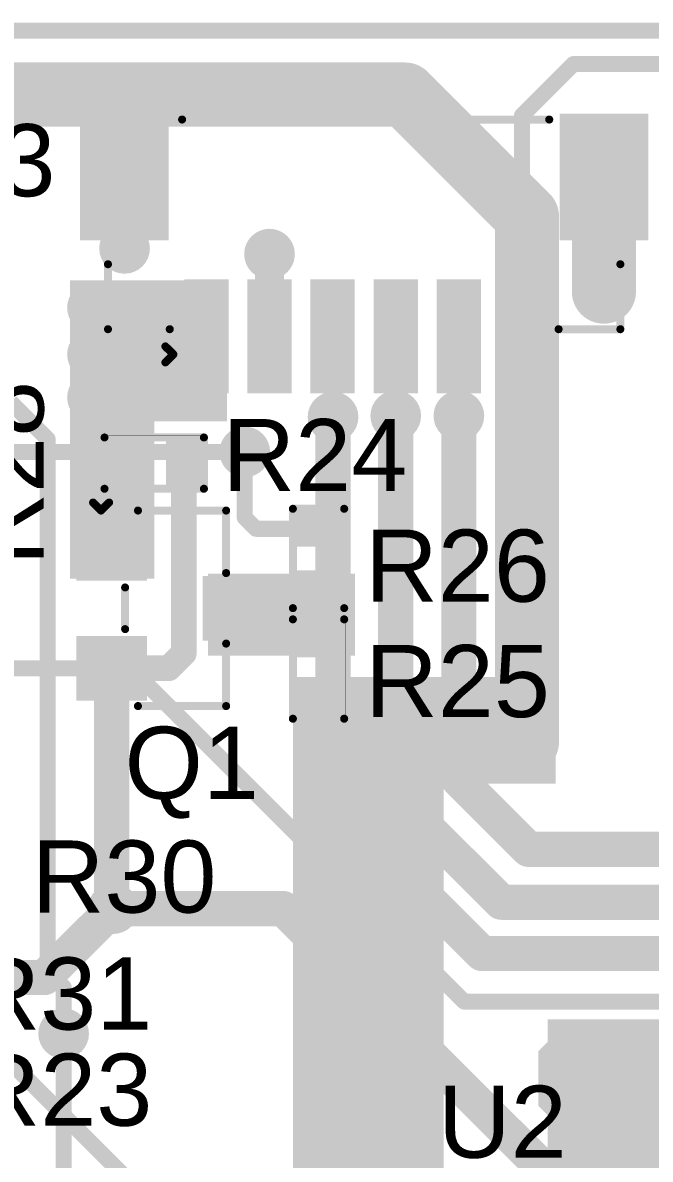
# Model space of a CAD drawing. Header units: millimetres. Extents: x -0.15 to 3.79, y -0.54 to 3.26.
# Drawn here: x 0.457 to 0.848, y 2.308 to 3.017 of the extents above; entities that cross this region are included whole.
import ezdxf

# ---------------------------------------------------------------- set-up
doc = ezdxf.new("R2010")
doc.units = ezdxf.units.MM
doc.header["$MEASUREMENT"] = 0
for name, color, linetype in [('BottomLayer', 5, 'Continuous'), ('BottomPaste', 16, 'Continuous'), ('BottomSolder', 6, 'Continuous'), ('Mechanical2', 216, 'Continuous'), ('TopLayer', 1, 'Continuous'), ('TopOverlay', 2, 'Continuous'), ('TopPaste', 8, 'Continuous'), ('TopSolder', 216, 'Continuous'), ('ViaHoleLayer', 16, 'Continuous')]:
    doc.layers.add(name, color=color, linetype=linetype)
doc.styles.add('Arial', font='', dxfattribs={"height": 0.2})
doc.styles.get('Arial').set_extended_font_data('Arial')

# ---------------------------------------------------------------- blocks, each defined once
blk = doc.blocks.new('V________T______10')
at = {"layer": 'TopLayer'}
for points in [[(-0.17323, 0.08514), (-0.12598, 0.08514), (-0.12598, 0.01427), (-0.17323, 0.01427)], [(0.12598, 0.08514), (0.17323, 0.08514), (0.17323, 0.01427), (0.12598, 0.01427)], [(-0.10827, -0.01821), (-0.08858, -0.01821), (-0.08858, -0.0812), (-0.10827, -0.0812)], [(-0.0689, -0.01821), (-0.04921, -0.01821), (-0.04921, -0.0812), (-0.0689, -0.0812)], [(-0.02953, -0.01821), (-0.00984, -0.01821), (-0.00984, -0.0812), (-0.02953, -0.0812)], [(0.00984, -0.01821), (0.02953, -0.01821), (0.02953, -0.0812), (0.00984, -0.0812)], [(0.04921, -0.01821), (0.0689, -0.01821), (0.0689, -0.0812), (0.04921, -0.0812)], [(0.08858, -0.01821), (0.10827, -0.01821), (0.10827, -0.0812), (0.08858, -0.0812)]]:
    blk.add_hatch(color=1, dxfattribs=at).paths.add_polyline_path(points)
at = {"layer": 'TopPaste'}
for points in [[(-0.17323, 0.08514), (-0.12598, 0.08514), (-0.12598, 0.01427), (-0.17323, 0.01427)], [(0.12598, 0.08514), (0.17323, 0.08514), (0.17323, 0.01427), (0.12598, 0.01427)], [(-0.10827, -0.01821), (-0.08858, -0.01821), (-0.08858, -0.0812), (-0.10827, -0.0812)], [(-0.0689, -0.01821), (-0.04921, -0.01821), (-0.04921, -0.0812), (-0.0689, -0.0812)], [(-0.02953, -0.01821), (-0.00984, -0.01821), (-0.00984, -0.0812), (-0.02953, -0.0812)], [(0.00984, -0.01821), (0.02953, -0.01821), (0.02953, -0.0812), (0.00984, -0.0812)], [(0.04921, -0.01821), (0.0689, -0.01821), (0.0689, -0.0812), (0.04921, -0.0812)], [(0.08858, -0.01821), (0.10827, -0.01821), (0.10827, -0.0812), (0.08858, -0.0812)]]:
    blk.add_hatch(color=8, dxfattribs=at).paths.add_polyline_path(points)
at = {"layer": 'TopSolder'}
for points in [[(-0.17723, 0.08914), (-0.12198, 0.08914), (-0.12198, 0.01027), (-0.17723, 0.01027)], [(0.12198, 0.08914), (0.17723, 0.08914), (0.17723, 0.01027), (0.12198, 0.01027)], [(-0.11227, -0.01421), (-0.08458, -0.01421), (-0.08458, -0.0852), (-0.11227, -0.0852)], [(-0.0729, -0.01421), (-0.04521, -0.01421), (-0.04521, -0.0852), (-0.0729, -0.0852)], [(-0.03353, -0.01421), (-0.00584, -0.01421), (-0.00584, -0.0852), (-0.03353, -0.0852)], [(0.00584, -0.01421), (0.03353, -0.01421), (0.03353, -0.0852), (0.00584, -0.0852)], [(0.04521, -0.01421), (0.0729, -0.01421), (0.0729, -0.0852), (0.04521, -0.0852)], [(0.08458, -0.01421), (0.11227, -0.01421), (0.11227, -0.0852), (0.08458, -0.0852)]]:
    blk.add_hatch(color=216, dxfattribs=at).paths.add_polyline_path(points)
at = {"layer": 'TopOverlay', "const_width": 0.005}
for points in [[(-0.11356, 0.08556), (0.11544, 0.08556)], [(-0.15981, -0.04528), (-0.15981, -0.00474)], [(0.15981, -0.04528), (0.15981, -0.00474)], [(-0.15981, -0.04528), (-0.12128, -0.04528)], [(0.12128, -0.04528), (0.15981, -0.04528)], [(-0.124, -0.066), (-0.124, -0.056)], [(-0.124, -0.056), (-0.119, -0.061)], [(-0.124, -0.066), (-0.119, -0.061)]]:
    blk.add_lwpolyline(points, dxfattribs=at)
at = {"layer": 'TopOverlay', "const_width": 0.0025}
for points in [[(-0.11481, 0.08556, 1), (-0.11231, 0.08556, 1)], [(0.11419, 0.08556, 1), (0.11669, 0.08556, 1)], [(-0.16106, -0.00474, 1), (-0.15856, -0.00474, 1)], [(0.15856, -0.00474, 1), (0.16106, -0.00474, 1)], [(-0.16106, -0.04528, 1), (-0.15856, -0.04528, 1)], [(-0.16106, -0.04528, 1), (-0.15856, -0.04528, 1)], [(-0.12253, -0.04528, 1), (-0.12003, -0.04528, 1)], [(0.12003, -0.04528, 1), (0.12253, -0.04528, 1)], [(0.15856, -0.04528, 1), (0.16106, -0.04528, 1)], [(0.15856, -0.04528, 1), (0.16106, -0.04528, 1)], [(-0.12525, -0.056, 1), (-0.12275, -0.056, 1)], [(-0.12525, -0.056, 1), (-0.12275, -0.056, 1)], [(-0.12525, -0.066, 1), (-0.12275, -0.066, 1)], [(-0.12525, -0.066, 1), (-0.12275, -0.066, 1)], [(-0.12025, -0.061, 1), (-0.11775, -0.061, 1)], [(-0.12025, -0.061, 1), (-0.11775, -0.061, 1)]]:
    blk.add_lwpolyline(points, format="xyb", close=True, dxfattribs=at)
blk = doc.blocks.new('R___0402_71')
at = {"layer": 'TopLayer'}
for points in [[(-0.0275, -0.0125), (-0.0275, 0.0125), (-0.0095, 0.0125), (-0.0095, -0.0125)], [(0.0095, -0.0125), (0.0095, 0.0125), (0.0275, 0.0125), (0.0275, -0.0125)]]:
    blk.add_hatch(color=1, dxfattribs=at).paths.add_polyline_path(points)
at = {"layer": 'TopPaste'}
for points in [[(-0.0275, -0.0125), (-0.0275, 0.0125), (-0.0095, 0.0125), (-0.0095, -0.0125)], [(0.0095, -0.0125), (0.0095, 0.0125), (0.0275, 0.0125), (0.0275, -0.0125)]]:
    blk.add_hatch(color=8, dxfattribs=at).paths.add_polyline_path(points)
at = {"layer": 'TopSolder'}
for points in [[(-0.02967, -0.01467), (-0.02967, 0.01467), (-0.00733, 0.01467), (-0.00733, -0.01467)], [(0.00733, -0.01467), (0.00733, 0.01467), (0.02967, 0.01467), (0.02967, -0.01467)]]:
    blk.add_hatch(color=216, dxfattribs=at).paths.add_polyline_path(points)
at = {"layer": 'TopOverlay'}
for points, const_width in [([(-0.031, -0.016), (-0.031, 0.016)], 0.005), ([(0.031, 0.016), (-0.031, 0.016)], 0.005), ([(0.031, -0.016), (0.031, 0.016)], 0.005), ([(0.031, -0.016), (-0.031, -0.016)], 0.005), ([(0.032, -0.017), (-0.032, -0.017)], 0.000127)]:
    blk.add_lwpolyline(points, dxfattribs=dict(at, const_width=const_width))
for points, const_width in [([(-0.03225, 0.016, 1), (-0.02975, 0.016, 1)], 0.0025), ([(-0.03225, 0.016, 1), (-0.02975, 0.016, 1)], 0.0025), ([(0.02975, 0.016, 1), (0.03225, 0.016, 1)], 0.0025), ([(0.02975, 0.016, 1), (0.03225, 0.016, 1)], 0.0025), ([(-0.03225, -0.016, 1), (-0.02975, -0.016, 1)], 0.0025), ([(-0.03225, -0.016, 1), (-0.02975, -0.016, 1)], 0.0025), ([(0.02975, -0.016, 1), (0.03225, -0.016, 1)], 0.0025), ([(0.02975, -0.016, 1), (0.03225, -0.016, 1)], 0.0025), ([(-0.03203, -0.017, 1), (-0.03197, -0.017, 1)], 0.0000635), ([(0.03197, -0.017, 1), (0.03203, -0.017, 1)], 0.0000635)]:
    blk.add_lwpolyline(points, format="xyb", close=True, dxfattribs=dict(at, const_width=const_width))
blk = doc.blocks.new('R___0402_72')
at = {"layer": 'TopLayer'}
for points in [[(-0.0275, -0.0125), (-0.0275, 0.0125), (-0.0095, 0.0125), (-0.0095, -0.0125)], [(0.0095, -0.0125), (0.0095, 0.0125), (0.0275, 0.0125), (0.0275, -0.0125)]]:
    blk.add_hatch(color=1, dxfattribs=at).paths.add_polyline_path(points)
at = {"layer": 'TopPaste'}
for points in [[(-0.0275, -0.0125), (-0.0275, 0.0125), (-0.0095, 0.0125), (-0.0095, -0.0125)], [(0.0095, -0.0125), (0.0095, 0.0125), (0.0275, 0.0125), (0.0275, -0.0125)]]:
    blk.add_hatch(color=8, dxfattribs=at).paths.add_polyline_path(points)
at = {"layer": 'TopSolder'}
for points in [[(-0.02967, -0.01467), (-0.02967, 0.01467), (-0.00733, 0.01467), (-0.00733, -0.01467)], [(0.00733, -0.01467), (0.00733, 0.01467), (0.02967, 0.01467), (0.02967, -0.01467)]]:
    blk.add_hatch(color=216, dxfattribs=at).paths.add_polyline_path(points)
at = {"layer": 'TopOverlay'}
for points, const_width in [([(-0.031, 0.016), (-0.031, -0.016)], 0.005), ([(-0.031, 0.016), (0.031, 0.016)], 0.005), ([(0.031, 0.016), (0.031, -0.016)], 0.005), ([(-0.031, -0.016), (0.031, -0.016)], 0.005), ([(-0.032, -0.017), (0.032, -0.017)], 0.000127)]:
    blk.add_lwpolyline(points, dxfattribs=dict(at, const_width=const_width))
for points, const_width in [([(-0.03225, 0.016, 1), (-0.02975, 0.016, 1)], 0.0025), ([(-0.03225, 0.016, 1), (-0.02975, 0.016, 1)], 0.0025), ([(0.02975, 0.016, 1), (0.03225, 0.016, 1)], 0.0025), ([(0.02975, 0.016, 1), (0.03225, 0.016, 1)], 0.0025), ([(-0.03225, -0.016, 1), (-0.02975, -0.016, 1)], 0.0025), ([(-0.03225, -0.016, 1), (-0.02975, -0.016, 1)], 0.0025), ([(0.02975, -0.016, 1), (0.03225, -0.016, 1)], 0.0025), ([(0.02975, -0.016, 1), (0.03225, -0.016, 1)], 0.0025), ([(-0.03203, -0.017, 1), (-0.03197, -0.017, 1)], 0.0000635), ([(0.03197, -0.017, 1), (0.03203, -0.017, 1)], 0.0000635)]:
    blk.add_lwpolyline(points, format="xyb", close=True, dxfattribs=dict(at, const_width=const_width))
blk = doc.blocks.new('R___0402_73')
at = {"layer": 'TopLayer'}
for points in [[(-0.0275, -0.0125), (-0.0275, 0.0125), (-0.0095, 0.0125), (-0.0095, -0.0125)], [(0.0095, -0.0125), (0.0095, 0.0125), (0.0275, 0.0125), (0.0275, -0.0125)]]:
    blk.add_hatch(color=1, dxfattribs=at).paths.add_polyline_path(points)
at = {"layer": 'TopPaste'}
for points in [[(-0.0275, -0.0125), (-0.0275, 0.0125), (-0.0095, 0.0125), (-0.0095, -0.0125)], [(0.0095, -0.0125), (0.0095, 0.0125), (0.0275, 0.0125), (0.0275, -0.0125)]]:
    blk.add_hatch(color=8, dxfattribs=at).paths.add_polyline_path(points)
at = {"layer": 'TopSolder'}
for points in [[(-0.02967, -0.01467), (-0.02967, 0.01467), (-0.00733, 0.01467), (-0.00733, -0.01467)], [(0.00733, -0.01467), (0.00733, 0.01467), (0.02967, 0.01467), (0.02967, -0.01467)]]:
    blk.add_hatch(color=216, dxfattribs=at).paths.add_polyline_path(points)
at = {"layer": 'TopOverlay'}
for points, const_width in [([(-0.031, 0.016), (-0.031, -0.016)], 0.005), ([(0.031, 0.016), (-0.031, 0.016)], 0.005), ([(0.031, 0.016), (0.031, -0.016)], 0.005), ([(0.031, -0.016), (-0.031, -0.016)], 0.005), ([(0.032, -0.017), (-0.032, -0.017)], 0.000127)]:
    blk.add_lwpolyline(points, dxfattribs=dict(at, const_width=const_width))
for points, const_width in [([(-0.03225, 0.016, 1), (-0.02975, 0.016, 1)], 0.0025), ([(-0.03225, 0.016, 1), (-0.02975, 0.016, 1)], 0.0025), ([(0.02975, 0.016, 1), (0.03225, 0.016, 1)], 0.0025), ([(0.02975, 0.016, 1), (0.03225, 0.016, 1)], 0.0025), ([(-0.03225, -0.016, 1), (-0.02975, -0.016, 1)], 0.0025), ([(-0.03225, -0.016, 1), (-0.02975, -0.016, 1)], 0.0025), ([(0.02975, -0.016, 1), (0.03225, -0.016, 1)], 0.0025), ([(0.02975, -0.016, 1), (0.03225, -0.016, 1)], 0.0025), ([(-0.03203, -0.017, 1), (-0.03197, -0.017, 1)], 0.0000635), ([(0.03197, -0.017, 1), (0.03203, -0.017, 1)], 0.0000635)]:
    blk.add_lwpolyline(points, format="xyb", close=True, dxfattribs=dict(at, const_width=const_width))
blk = doc.blocks.new('S___23_103')
at = {"layer": 'TopLayer'}
for points in [[(-0.01614, 0.05748), (0.01614, 0.05748), (0.01614, 0.02126), (-0.01614, 0.02126)], [(-0.05354, -0.02126), (-0.02126, -0.02126), (-0.02126, -0.05748), (-0.05354, -0.05748)], [(0.02126, -0.02126), (0.05354, -0.02126), (0.05354, -0.05748), (0.02126, -0.05748)]]:
    blk.add_hatch(color=1, dxfattribs=at).paths.add_polyline_path(points)
at = {"layer": 'TopPaste'}
for points in [[(-0.01614, 0.05748), (0.01614, 0.05748), (0.01614, 0.02126), (-0.01614, 0.02126)], [(-0.05354, -0.02126), (-0.02126, -0.02126), (-0.02126, -0.05748), (-0.05354, -0.05748)], [(0.02126, -0.02126), (0.05354, -0.02126), (0.05354, -0.05748), (0.02126, -0.05748)]]:
    blk.add_hatch(color=8, dxfattribs=at).paths.add_polyline_path(points)
at = {"layer": 'TopSolder'}
for points in [[(-0.02014, 0.06148), (0.02014, 0.06148), (0.02014, 0.01726), (-0.02014, 0.01726)], [(-0.05754, -0.01726), (-0.01726, -0.01726), (-0.01726, -0.06148), (-0.05754, -0.06148)], [(0.01726, -0.01726), (0.05754, -0.01726), (0.05754, -0.06148), (0.01726, -0.06148)]]:
    blk.add_hatch(color=216, dxfattribs=at).paths.add_polyline_path(points)
at = {"layer": 'TopOverlay', "const_width": 0.005}
for points in [[(-0.061, -0.023), (-0.061, 0.032)], [(-0.022, 0.032), (-0.061, 0.032)], [(0.061, 0.032), (0.022, 0.032)], [(0.061, -0.023), (0.061, 0.032)], [(0.013, -0.031), (-0.013, -0.031)], [(-0.061, -0.046), (-0.066, -0.041)], [(-0.066, -0.051), (-0.066, -0.041)], [(-0.066, -0.051), (-0.061, -0.046)]]:
    blk.add_lwpolyline(points, dxfattribs=at)
at = {"layer": 'TopOverlay', "const_width": 0.0025}
for points in [[(-0.06225, 0.032, 1), (-0.05975, 0.032, 1)], [(-0.06225, 0.032, 1), (-0.05975, 0.032, 1)], [(-0.02325, 0.032, 1), (-0.02075, 0.032, 1)], [(0.02075, 0.032, 1), (0.02325, 0.032, 1)], [(0.05975, 0.032, 1), (0.06225, 0.032, 1)], [(0.05975, 0.032, 1), (0.06225, 0.032, 1)], [(-0.06225, -0.023, 1), (-0.05975, -0.023, 1)], [(0.05975, -0.023, 1), (0.06225, -0.023, 1)], [(-0.01425, -0.031, 1), (-0.01175, -0.031, 1)], [(0.01175, -0.031, 1), (0.01425, -0.031, 1)], [(-0.06725, -0.041, 1), (-0.06475, -0.041, 1)], [(-0.06725, -0.041, 1), (-0.06475, -0.041, 1)], [(-0.06725, -0.051, 1), (-0.06475, -0.051, 1)], [(-0.06725, -0.051, 1), (-0.06475, -0.051, 1)], [(-0.06225, -0.046, 1), (-0.05975, -0.046, 1)], [(-0.06225, -0.046, 1), (-0.05975, -0.046, 1)]]:
    blk.add_lwpolyline(points, format="xyb", close=True, dxfattribs=at)
blk = doc.blocks.new('T__________B_127')
at = {"layer": 'BottomLayer'}
blk.add_hatch(color=5, dxfattribs=at).paths.add_polyline_path([(0.015, 0.03), (-0.015, 0.03), (-0.03, 0.015), (-0.03, -0.015), (-0.015, -0.03), (0.015, -0.03), (0.03, -0.015), (0.03, 0.015)])
at = {"layer": 'BottomPaste'}
blk.add_hatch(color=16, dxfattribs=at).paths.add_polyline_path([(0.015, 0.03), (-0.015, 0.03), (-0.03, 0.015), (-0.03, -0.015), (-0.015, -0.03), (0.015, -0.03), (0.03, -0.015), (0.03, 0.015)])
at = {"layer": 'BottomSolder'}
blk.add_hatch(color=6, dxfattribs=at).paths.add_polyline_path([(0.017, 0.034), (-0.017, 0.034), (-0.034, 0.017), (-0.034, -0.017), (-0.017, -0.034), (0.017, -0.034), (0.034, -0.017), (0.034, 0.017)])

msp = doc.modelspace()

# ---------------------------------------------------------------- hatches: boundary and pattern name
at = {"layer": 'BottomLayer'}
h = msp.add_hatch(color=5, dxfattribs=at)
edge = h.paths.add_edge_path()
edge.add_arc((0.52, 2.876), 0.01181, 0, 360)
h = msp.add_hatch(color=5, dxfattribs=at)
edge = h.paths.add_edge_path()
edge.add_arc((0.61042, 2.87242), 0.01181, 0, 360)
h = msp.add_hatch(color=5, dxfattribs=at)
edge = h.paths.add_edge_path()
edge.add_arc((0.819, 2.849), 0.01181, 0, 360)
h = msp.add_hatch(color=5, dxfattribs=at)
edge = h.paths.add_edge_path()
edge.add_arc((0.5, 2.839), 0.01181, 0, 360)
h = msp.add_hatch(color=5, dxfattribs=at)
edge = h.paths.add_edge_path()
edge.add_arc((0.534, 2.839), 0.01181, 0, 360)
h = msp.add_hatch(color=5, dxfattribs=at)
edge = h.paths.add_edge_path()
edge.add_arc((0.5, 2.80985), 0.01181, 0, 360)
h = msp.add_hatch(color=5, dxfattribs=at)
edge = h.paths.add_edge_path()
edge.add_arc((0.534, 2.80985), 0.01181, 0, 360)
h = msp.add_hatch(color=5, dxfattribs=at)
edge = h.paths.add_edge_path()
edge.add_arc((0.5, 2.783), 0.01181, 0, 360)
h = msp.add_hatch(color=5, dxfattribs=at)
edge = h.paths.add_edge_path()
edge.add_arc((0.534, 2.783), 0.01181, 0, 360)
h = msp.add_hatch(color=5, dxfattribs=at)
edge = h.paths.add_edge_path()
edge.add_arc((0.65006, 2.77076), 0.01181, 0, 360)
h = msp.add_hatch(color=5, dxfattribs=at)
edge = h.paths.add_edge_path()
edge.add_arc((0.68916, 2.77153), 0.01181, 0, 360)
h = msp.add_hatch(color=5, dxfattribs=at)
edge = h.paths.add_edge_path()
edge.add_arc((0.72853, 2.77153), 0.01181, 0, 360)
h = msp.add_hatch(color=5, dxfattribs=at)
edge = h.paths.add_edge_path()
edge.add_arc((0.595, 2.749), 0.01181, 0, 360)
h = msp.add_hatch(color=5, dxfattribs=at)
edge = h.paths.add_edge_path()
edge.add_arc((0.50877, 2.714), 0.01181, 0, 360)
h = msp.add_hatch(color=5, dxfattribs=at)
edge = h.paths.add_edge_path()
edge.add_arc((0.771, 2.568), 0.01181, 0, 360)
h = msp.add_hatch(color=5, dxfattribs=at)
edge = h.paths.add_edge_path()
edge.add_arc((0.513, 2.464), 0.01181, 0, 360)
h = msp.add_hatch(color=5, dxfattribs=at)
edge = h.paths.add_edge_path()
edge.add_arc((0.482, 2.386), 0.01181, 0, 360)
h = msp.add_hatch(color=5, dxfattribs=at)
edge = h.paths.add_edge_path()
edge.add_arc((0.812, 2.358), 0.01181, 0, 360)
at = {"layer": 'BottomSolder'}
h = msp.add_hatch(color=6, dxfattribs=at)
edge = h.paths.add_edge_path()
edge.add_arc((0.52, 2.876), 0.01581, 0, 360)
h = msp.add_hatch(color=6, dxfattribs=at)
edge = h.paths.add_edge_path()
edge.add_arc((0.61042, 2.87242), 0.01581, 0, 360)
h = msp.add_hatch(color=6, dxfattribs=at)
edge = h.paths.add_edge_path()
edge.add_arc((0.819, 2.849), 0.01581, 0, 360)
h = msp.add_hatch(color=6, dxfattribs=at)
edge = h.paths.add_edge_path()
edge.add_arc((0.5, 2.839), 0.01581, 0, 360)
h = msp.add_hatch(color=6, dxfattribs=at)
edge = h.paths.add_edge_path()
edge.add_arc((0.534, 2.839), 0.01581, 0, 360)
h = msp.add_hatch(color=6, dxfattribs=at)
edge = h.paths.add_edge_path()
edge.add_arc((0.5, 2.80985), 0.01581, 0, 360)
h = msp.add_hatch(color=6, dxfattribs=at)
edge = h.paths.add_edge_path()
edge.add_arc((0.534, 2.80985), 0.01581, 0, 360)
h = msp.add_hatch(color=6, dxfattribs=at)
edge = h.paths.add_edge_path()
edge.add_arc((0.5, 2.783), 0.01581, 0, 360)
h = msp.add_hatch(color=6, dxfattribs=at)
edge = h.paths.add_edge_path()
edge.add_arc((0.534, 2.783), 0.01581, 0, 360)
h = msp.add_hatch(color=6, dxfattribs=at)
edge = h.paths.add_edge_path()
edge.add_arc((0.68916, 2.77153), 0.01581, 0, 360)
h = msp.add_hatch(color=6, dxfattribs=at)
edge = h.paths.add_edge_path()
edge.add_arc((0.72853, 2.77153), 0.01581, 0, 360)
h = msp.add_hatch(color=6, dxfattribs=at)
edge = h.paths.add_edge_path()
edge.add_arc((0.65006, 2.77076), 0.01581, 0, 360)
h = msp.add_hatch(color=6, dxfattribs=at)
edge = h.paths.add_edge_path()
edge.add_arc((0.595, 2.749), 0.01581, 0, 360)
h = msp.add_hatch(color=6, dxfattribs=at)
edge = h.paths.add_edge_path()
edge.add_arc((0.50877, 2.714), 0.01581, 0, 360)
h = msp.add_hatch(color=6, dxfattribs=at)
edge = h.paths.add_edge_path()
edge.add_arc((0.771, 2.568), 0.01581, 0, 360)
h = msp.add_hatch(color=6, dxfattribs=at)
edge = h.paths.add_edge_path()
edge.add_arc((0.513, 2.464), 0.01581, 0, 360)
h = msp.add_hatch(color=6, dxfattribs=at)
edge = h.paths.add_edge_path()
edge.add_arc((0.482, 2.386), 0.01581, 0, 360)
h = msp.add_hatch(color=6, dxfattribs=at)
edge = h.paths.add_edge_path()
edge.add_arc((0.812, 2.358), 0.01581, 0, 360)
at = {"layer": 'TopLayer'}
h = msp.add_hatch(color=1, dxfattribs=at)
edge = h.paths.add_edge_path()
edge.add_arc((0.52, 2.876), 0.01181, 0, 360)
h = msp.add_hatch(color=1, dxfattribs=at)
edge = h.paths.add_edge_path()
edge.add_arc((0.61042, 2.87242), 0.01181, 0, 360)
h = msp.add_hatch(color=1, dxfattribs=at)
edge = h.paths.add_edge_path()
edge.add_arc((0.819, 2.849), 0.01181, 0, 360)
for points in [[(0.486, 2.768), (0.584, 2.768), (0.584, 2.856), (0.486, 2.856)], [(0.486, 2.67), (0.5385, 2.67), (0.5385, 2.785), (0.486, 2.785)], [(0.572, 2.6218), (0.66369, 2.6218), (0.66369, 2.673), (0.572, 2.673)], [(0.625, 2.1675), (0.719, 2.1675), (0.719, 2.60861), (0.625, 2.60861)], [(0.68916, 2.542), (0.789, 2.542), (0.789, 2.60861), (0.68916, 2.60861)], [(0.784, 2.254), (0.981, 2.254), (0.981, 2.395), (0.784, 2.395)]]:
    msp.add_hatch(color=1, dxfattribs=at).paths.add_polyline_path(points)
h = msp.add_hatch(color=1, dxfattribs=at)
edge = h.paths.add_edge_path()
edge.add_arc((0.5, 2.839), 0.01181, 0, 360)
h = msp.add_hatch(color=1, dxfattribs=at)
edge = h.paths.add_edge_path()
edge.add_arc((0.534, 2.839), 0.01181, 0, 360)
h = msp.add_hatch(color=1, dxfattribs=at)
edge = h.paths.add_edge_path()
edge.add_arc((0.5, 2.80985), 0.01181, 0, 360)
h = msp.add_hatch(color=1, dxfattribs=at)
edge = h.paths.add_edge_path()
edge.add_arc((0.534, 2.80985), 0.01181, 0, 360)
h = msp.add_hatch(color=1, dxfattribs=at)
edge = h.paths.add_edge_path()
edge.add_arc((0.5, 2.783), 0.01181, 0, 360)
h = msp.add_hatch(color=1, dxfattribs=at)
edge = h.paths.add_edge_path()
edge.add_arc((0.534, 2.783), 0.01181, 0, 360)
h = msp.add_hatch(color=1, dxfattribs=at)
edge = h.paths.add_edge_path()
edge.add_arc((0.65006, 2.77076), 0.01181, 0, 360)
h = msp.add_hatch(color=1, dxfattribs=at)
edge = h.paths.add_edge_path()
edge.add_arc((0.68916, 2.77153), 0.01181, 0, 360)
h = msp.add_hatch(color=1, dxfattribs=at)
edge = h.paths.add_edge_path()
edge.add_arc((0.72853, 2.77153), 0.01181, 0, 360)
h = msp.add_hatch(color=1, dxfattribs=at)
edge = h.paths.add_edge_path()
edge.add_arc((0.595, 2.749), 0.01181, 0, 360)
h = msp.add_hatch(color=1, dxfattribs=at)
edge = h.paths.add_edge_path()
edge.add_arc((0.50877, 2.714), 0.01181, 0, 360)
h = msp.add_hatch(color=1, dxfattribs=at)
edge = h.paths.add_edge_path()
edge.add_arc((0.771, 2.568), 0.01181, 0, 360)
h = msp.add_hatch(color=1, dxfattribs=at)
edge = h.paths.add_edge_path()
edge.add_arc((0.513, 2.464), 0.01181, 0, 360)
h = msp.add_hatch(color=1, dxfattribs=at)
edge = h.paths.add_edge_path()
edge.add_arc((0.482, 2.386), 0.01181, 0, 360)
h = msp.add_hatch(color=1, dxfattribs=at)
edge = h.paths.add_edge_path()
edge.add_arc((0.812, 2.358), 0.01181, 0, 360)
at = {"layer": 'TopSolder'}
h = msp.add_hatch(color=216, dxfattribs=at)
edge = h.paths.add_edge_path()
edge.add_arc((0.52, 2.876), 0.01581, 0, 360)
h = msp.add_hatch(color=216, dxfattribs=at)
edge = h.paths.add_edge_path()
edge.add_arc((0.61042, 2.87242), 0.01581, 0, 360)
h = msp.add_hatch(color=216, dxfattribs=at)
edge = h.paths.add_edge_path()
edge.add_arc((0.819, 2.849), 0.01581, 0, 360)
h = msp.add_hatch(color=216, dxfattribs=at)
edge = h.paths.add_edge_path()
edge.add_arc((0.5, 2.839), 0.01581, 0, 360)
h = msp.add_hatch(color=216, dxfattribs=at)
edge = h.paths.add_edge_path()
edge.add_arc((0.534, 2.839), 0.01581, 0, 360)
h = msp.add_hatch(color=216, dxfattribs=at)
edge = h.paths.add_edge_path()
edge.add_arc((0.5, 2.80985), 0.01581, 0, 360)
h = msp.add_hatch(color=216, dxfattribs=at)
edge = h.paths.add_edge_path()
edge.add_arc((0.534, 2.80985), 0.01581, 0, 360)
h = msp.add_hatch(color=216, dxfattribs=at)
edge = h.paths.add_edge_path()
edge.add_arc((0.5, 2.783), 0.01581, 0, 360)
h = msp.add_hatch(color=216, dxfattribs=at)
edge = h.paths.add_edge_path()
edge.add_arc((0.534, 2.783), 0.01581, 0, 360)
h = msp.add_hatch(color=216, dxfattribs=at)
edge = h.paths.add_edge_path()
edge.add_arc((0.68916, 2.77153), 0.01581, 0, 360)
h = msp.add_hatch(color=216, dxfattribs=at)
edge = h.paths.add_edge_path()
edge.add_arc((0.72853, 2.77153), 0.01581, 0, 360)
h = msp.add_hatch(color=216, dxfattribs=at)
edge = h.paths.add_edge_path()
edge.add_arc((0.65006, 2.77076), 0.01581, 0, 360)
h = msp.add_hatch(color=216, dxfattribs=at)
edge = h.paths.add_edge_path()
edge.add_arc((0.595, 2.749), 0.01581, 0, 360)
h = msp.add_hatch(color=216, dxfattribs=at)
edge = h.paths.add_edge_path()
edge.add_arc((0.50877, 2.714), 0.01581, 0, 360)
h = msp.add_hatch(color=216, dxfattribs=at)
edge = h.paths.add_edge_path()
edge.add_arc((0.771, 2.568), 0.01581, 0, 360)
h = msp.add_hatch(color=216, dxfattribs=at)
edge = h.paths.add_edge_path()
edge.add_arc((0.513, 2.464), 0.01581, 0, 360)
h = msp.add_hatch(color=216, dxfattribs=at)
edge = h.paths.add_edge_path()
edge.add_arc((0.482, 2.386), 0.01581, 0, 360)
h = msp.add_hatch(color=216, dxfattribs=at)
edge = h.paths.add_edge_path()
edge.add_arc((0.812, 2.358), 0.01581, 0, 360)
at = {"layer": 'ViaHoleLayer'}
h = msp.add_hatch(color=16, dxfattribs=at)
edge = h.paths.add_edge_path()
edge.add_arc((0.52, 2.876), 0.00591, 0, 360)
h = msp.add_hatch(color=16, dxfattribs=at)
edge = h.paths.add_edge_path()
edge.add_arc((0.61042, 2.87242), 0.00591, 0, 360)
h = msp.add_hatch(color=16, dxfattribs=at)
edge = h.paths.add_edge_path()
edge.add_arc((0.819, 2.849), 0.00591, 0, 360)
h = msp.add_hatch(color=16, dxfattribs=at)
edge = h.paths.add_edge_path()
edge.add_arc((0.5, 2.839), 0.00591, 0, 360)
h = msp.add_hatch(color=16, dxfattribs=at)
edge = h.paths.add_edge_path()
edge.add_arc((0.534, 2.839), 0.00591, 0, 360)
h = msp.add_hatch(color=16, dxfattribs=at)
edge = h.paths.add_edge_path()
edge.add_arc((0.5, 2.80985), 0.00591, 0, 360)
h = msp.add_hatch(color=16, dxfattribs=at)
edge = h.paths.add_edge_path()
edge.add_arc((0.534, 2.80985), 0.00591, 0, 360)
h = msp.add_hatch(color=16, dxfattribs=at)
edge = h.paths.add_edge_path()
edge.add_arc((0.5, 2.783), 0.00591, 0, 360)
h = msp.add_hatch(color=16, dxfattribs=at)
edge = h.paths.add_edge_path()
edge.add_arc((0.534, 2.783), 0.00591, 0, 360)
h = msp.add_hatch(color=16, dxfattribs=at)
edge = h.paths.add_edge_path()
edge.add_arc((0.65006, 2.77076), 0.00591, 0, 360)
h = msp.add_hatch(color=16, dxfattribs=at)
edge = h.paths.add_edge_path()
edge.add_arc((0.68916, 2.77153), 0.00591, 0, 360)
h = msp.add_hatch(color=16, dxfattribs=at)
edge = h.paths.add_edge_path()
edge.add_arc((0.72853, 2.77153), 0.00591, 0, 360)
h = msp.add_hatch(color=16, dxfattribs=at)
edge = h.paths.add_edge_path()
edge.add_arc((0.595, 2.749), 0.00591, 0, 360)
h = msp.add_hatch(color=16, dxfattribs=at)
edge = h.paths.add_edge_path()
edge.add_arc((0.50877, 2.714), 0.00591, 0, 360)
h = msp.add_hatch(color=16, dxfattribs=at)
edge = h.paths.add_edge_path()
edge.add_arc((0.771, 2.568), 0.00591, 0, 360)
h = msp.add_hatch(color=16, dxfattribs=at)
edge = h.paths.add_edge_path()
edge.add_arc((0.513, 2.464), 0.00591, 0, 360)
h = msp.add_hatch(color=16, dxfattribs=at)
edge = h.paths.add_edge_path()
edge.add_arc((0.482, 2.386), 0.00591, 0, 360)
h = msp.add_hatch(color=16, dxfattribs=at)
edge = h.paths.add_edge_path()
edge.add_arc((0.812, 2.358), 0.00591, 0, 360)

# ---------------------------------------------------------------- linework, layer by layer
at = {"layer": 'BottomLayer'}
for points, const_width in [([(0.146, 2.972), (0.695, 2.972)], 0.04), ([(0.695, 2.972), (0.771, 2.896)], 0.04), ([(0.771, 2.568), (0.771, 2.896)], 0.04), ([(0.65006, 2.52894), (0.65006, 2.77076)], 0.022), ([(0.68916, 2.53384), (0.68916, 2.77153)], 0.022), ([(0.72853, 2.54447), (0.72853, 2.77153)], 0.022), ([(0.41, 2.749), (0.595, 2.749)], 0.01), ([(0.41889, 2.614), (0.52387, 2.614)], 0.01), ([(0.52387, 2.614), (0.73187, 2.406)], 0.01), ([(0.72853, 2.54447), (0.772, 2.501)], 0.022), ([(0.65006, 2.52894), (0.743, 2.436)], 0.022), ([(0.68916, 2.53384), (0.755, 2.468)], 0.022), ([(0.772, 2.501), (1.908, 2.501)], 0.022), ([(0.755, 2.468), (2.10875, 2.468)], 0.022), ([(0.47, 2.421), (0.513, 2.464)], 0.022), ([(0.513, 2.464), (0.619, 2.464)], 0.022), ([(0.619, 2.464), (0.791, 2.292)], 0.022), ([(0.743, 2.436), (2.122, 2.436)], 0.022), ([(0.309, 2.421), (0.47, 2.421)], 0.022), ([(0.73187, 2.406), (1.323, 2.406)], 0.01), ([(0.482, 2.22), (0.482, 2.386)], 0.01), ([(0.81364, 2.35964), (0.81364, 2.36336)], 0.04), ([(0.812, 2.358), (0.81364, 2.35964)], 0.04)]:
    msp.add_lwpolyline(points, dxfattribs=dict(at, const_width=const_width))
for points, const_width in [([(0.685, 2.972, 1), (0.705, 2.972, 1)], 0.02), ([(0.685, 2.972, 1), (0.705, 2.972, 1)], 0.02), ([(0.761, 2.896, 1), (0.781, 2.896, 1)], 0.02), ([(0.761, 2.896, 1), (0.781, 2.896, 1)], 0.02), ([(0.64456, 2.77076, 1), (0.65556, 2.77076, 1)], 0.011), ([(0.68366, 2.77153, 1), (0.69466, 2.77153, 1)], 0.011), ([(0.72303, 2.77153, 1), (0.73403, 2.77153, 1)], 0.011), ([(0.5925, 2.749, 1), (0.5975, 2.749, 1)], 0.005), ([(0.52137, 2.614, 1), (0.52637, 2.614, 1)], 0.005), ([(0.52137, 2.614, 1), (0.52637, 2.614, 1)], 0.005), ([(0.761, 2.568, 1), (0.781, 2.568, 1)], 0.02), ([(0.72303, 2.54447, 1), (0.73403, 2.54447, 1)], 0.011), ([(0.72303, 2.54447, 1), (0.73403, 2.54447, 1)], 0.011), ([(0.64456, 2.52894, 1), (0.65556, 2.52894, 1)], 0.011), ([(0.64456, 2.52894, 1), (0.65556, 2.52894, 1)], 0.011), ([(0.68366, 2.53384, 1), (0.69466, 2.53384, 1)], 0.011), ([(0.68366, 2.53384, 1), (0.69466, 2.53384, 1)], 0.011), ([(0.7665, 2.501, 1), (0.7775, 2.501, 1)], 0.011), ([(0.7665, 2.501, 1), (0.7775, 2.501, 1)], 0.011), ([(0.7495, 2.468, 1), (0.7605, 2.468, 1)], 0.011), ([(0.7495, 2.468, 1), (0.7605, 2.468, 1)], 0.011), ([(0.5075, 2.464, 1), (0.5185, 2.464, 1)], 0.011), ([(0.5075, 2.464, 1), (0.5185, 2.464, 1)], 0.011), ([(0.6135, 2.464, 1), (0.6245, 2.464, 1)], 0.011), ([(0.6135, 2.464, 1), (0.6245, 2.464, 1)], 0.011), ([(0.7375, 2.436, 1), (0.7485, 2.436, 1)], 0.011), ([(0.7375, 2.436, 1), (0.7485, 2.436, 1)], 0.011), ([(0.4645, 2.421, 1), (0.4755, 2.421, 1)], 0.011), ([(0.4645, 2.421, 1), (0.4755, 2.421, 1)], 0.011), ([(0.72937, 2.406, 1), (0.73437, 2.406, 1)], 0.005), ([(0.72937, 2.406, 1), (0.73437, 2.406, 1)], 0.005), ([(0.4795, 2.386, 1), (0.4845, 2.386, 1)], 0.005), ([(0.80364, 2.36336, 1), (0.82364, 2.36336, 1)], 0.02), ([(0.802, 2.358, 1), (0.822, 2.358, 1)], 0.02), ([(0.80364, 2.35964, 1), (0.82364, 2.35964, 1)], 0.02), ([(0.80364, 2.35964, 1), (0.82364, 2.35964, 1)], 0.02)]:
    msp.add_lwpolyline(points, format="xyb", close=True, dxfattribs=dict(at, const_width=const_width))
at = {"layer": 'Mechanical2', "const_width": 0.01}
msp.add_lwpolyline([(-0.10827, 3.01181), (3.75, 3.01181)], dxfattribs=at)
at = {"layer": 'TopLayer'}
for points, const_width in [([(0.7679, 2.9589), (0.8, 2.991)], 0.01), ([(0.8, 2.991), (1.12744, 2.991)], 0.01), ([(0.7679, 2.82115), (0.7679, 2.9589)], 0.01), ([(0.819, 2.91664), (0.821, 2.91864)], 0.04), ([(0.819, 2.849), (0.819, 2.91664)], 0.04), ([(0.81908, 2.92056), (0.821, 2.91864)], 0.04), ([(0.51987, 2.92056), (0.52, 2.92043)], 0.022), ([(0.51993, 2.92036), (0.52, 2.92043)], 0.022), ([(0.51993, 2.87607), (0.51993, 2.92036)], 0.022), ([(0.51993, 2.87607), (0.52, 2.876)], 0.022), ([(0.61042, 2.82115), (0.61042, 2.87242)], 0.018), ([(0.65006, 2.77076), (0.65006, 2.82038)], 0.01), ([(0.68916, 2.77153), (0.68916, 2.82115)], 0.01), ([(0.72853, 2.77153), (0.72853, 2.82115)], 0.01), ([(0.449, 2.78), (0.472, 2.757)], 0.01), ([(0.472, 2.425), (0.472, 2.757)], 0.01), ([(0.595, 2.708), (0.595, 2.749)], 0.01), ([(0.52, 2.742), (0.521, 2.743)], 0.016), ([(0.557, 2.62337), (0.557, 2.742)], 0.016), ([(0.50877, 2.714), (0.518, 2.714)], 0.016), ([(0.595, 2.708), (0.602, 2.701)], 0.01), ([(0.602, 2.701), (0.641, 2.701)], 0.01), ([(0.54763, 2.614), (0.557, 2.62337)], 0.016), ([(0.512, 2.46544), (0.512, 2.614)], 0.022), ([(0.512, 2.614), (0.54763, 2.614)], 0.016), ([(0.512, 2.46544), (0.513, 2.46444)], 0.022), ([(0.513, 2.464), (0.513, 2.46444)], 0.022), ([(0.472, 2.425), (0.482, 2.415)], 0.01), ([(0.482, 2.386), (0.482, 2.415)], 0.01), ([(0.647, 2.36306), (0.672, 2.38806)], 0.04), ([(0.4425, 2.3745), (0.59, 2.227)], 0.01)]:
    msp.add_lwpolyline(points, dxfattribs=dict(at, const_width=const_width))
for points, const_width in [([(0.7975, 2.991, 1), (0.8025, 2.991, 1)], 0.005), ([(0.7975, 2.991, 1), (0.8025, 2.991, 1)], 0.005), ([(0.7654, 2.9589, 1), (0.7704, 2.9589, 1)], 0.005), ([(0.7654, 2.9589, 1), (0.7704, 2.9589, 1)], 0.005), ([(0.809, 2.91664, 1), (0.829, 2.91664, 1)], 0.02), ([(0.809, 2.91664, 1), (0.829, 2.91664, 1)], 0.02), ([(0.80908, 2.92056, 1), (0.82908, 2.92056, 1)], 0.02), ([(0.811, 2.91864, 1), (0.831, 2.91864, 1)], 0.02), ([(0.811, 2.91864, 1), (0.831, 2.91864, 1)], 0.02), ([(0.51437, 2.92056, 1), (0.52537, 2.92056, 1)], 0.011), ([(0.51443, 2.92036, 1), (0.52543, 2.92036, 1)], 0.011), ([(0.51443, 2.92036, 1), (0.52543, 2.92036, 1)], 0.011), ([(0.5145, 2.92043, 1), (0.5255, 2.92043, 1)], 0.011), ([(0.5145, 2.92043, 1), (0.5255, 2.92043, 1)], 0.011), ([(0.51443, 2.87607, 1), (0.52543, 2.87607, 1)], 0.011), ([(0.51443, 2.87607, 1), (0.52543, 2.87607, 1)], 0.011), ([(0.5145, 2.876, 1), (0.5255, 2.876, 1)], 0.011), ([(0.60592, 2.87242, 1), (0.61492, 2.87242, 1)], 0.009), ([(0.809, 2.849, 1), (0.829, 2.849, 1)], 0.02), ([(0.60592, 2.82115, 1), (0.61492, 2.82115, 1)], 0.009), ([(0.64756, 2.82038, 1), (0.65256, 2.82038, 1)], 0.005), ([(0.68666, 2.82115, 1), (0.69166, 2.82115, 1)], 0.005), ([(0.72603, 2.82115, 1), (0.73103, 2.82115, 1)], 0.005), ([(0.7654, 2.82115, 1), (0.7704, 2.82115, 1)], 0.005), ([(0.64756, 2.77076, 1), (0.65256, 2.77076, 1)], 0.005), ([(0.68666, 2.77153, 1), (0.69166, 2.77153, 1)], 0.005), ([(0.72603, 2.77153, 1), (0.73103, 2.77153, 1)], 0.005), ([(0.4695, 2.757, 1), (0.4745, 2.757, 1)], 0.005), ([(0.4695, 2.757, 1), (0.4745, 2.757, 1)], 0.005), ([(0.5925, 2.749, 1), (0.5975, 2.749, 1)], 0.005), ([(0.516, 2.742, 1), (0.524, 2.742, 1)], 0.008), ([(0.517, 2.743, 1), (0.525, 2.743, 1)], 0.008), ([(0.553, 2.742, 1), (0.561, 2.742, 1)], 0.008), ([(0.50477, 2.714, 1), (0.51277, 2.714, 1)], 0.008), ([(0.514, 2.714, 1), (0.522, 2.714, 1)], 0.008), ([(0.5925, 2.708, 1), (0.5975, 2.708, 1)], 0.005), ([(0.5925, 2.708, 1), (0.5975, 2.708, 1)], 0.005), ([(0.5995, 2.701, 1), (0.6045, 2.701, 1)], 0.005), ([(0.5995, 2.701, 1), (0.6045, 2.701, 1)], 0.005), ([(0.6385, 2.701, 1), (0.6435, 2.701, 1)], 0.005), ([(0.553, 2.62337, 1), (0.561, 2.62337, 1)], 0.008), ([(0.553, 2.62337, 1), (0.561, 2.62337, 1)], 0.008), ([(0.5065, 2.614, 1), (0.5175, 2.614, 1)], 0.011), ([(0.508, 2.614, 1), (0.516, 2.614, 1)], 0.008), ([(0.54363, 2.614, 1), (0.55163, 2.614, 1)], 0.008), ([(0.54363, 2.614, 1), (0.55163, 2.614, 1)], 0.008), ([(0.5065, 2.46544, 1), (0.5175, 2.46544, 1)], 0.011), ([(0.5065, 2.46544, 1), (0.5175, 2.46544, 1)], 0.011), ([(0.5075, 2.46444, 1), (0.5185, 2.46444, 1)], 0.011), ([(0.5075, 2.46444, 1), (0.5185, 2.46444, 1)], 0.011), ([(0.5075, 2.464, 1), (0.5185, 2.464, 1)], 0.011), ([(0.4695, 2.425, 1), (0.4745, 2.425, 1)], 0.005), ([(0.4695, 2.425, 1), (0.4745, 2.425, 1)], 0.005), ([(0.4795, 2.415, 1), (0.4845, 2.415, 1)], 0.005), ([(0.4795, 2.415, 1), (0.4845, 2.415, 1)], 0.005), ([(0.662, 2.38806, 1), (0.682, 2.38806, 1)], 0.02), ([(0.4795, 2.386, 1), (0.4845, 2.386, 1)], 0.005), ([(0.637, 2.36306, 1), (0.657, 2.36306, 1)], 0.02)]:
    msp.add_lwpolyline(points, format="xyb", close=True, dxfattribs=dict(at, const_width=const_width))

# ---------------------------------------------------------------- block references
msp.add_blockref('V________T______10', (0.66947, 2.87085))
for name, p, rotation in [('R___0402_73', (0.5385, 2.742), 180), ('S___23_103', (0.55137, 2.6514), 270), ('R___0402_71', (0.641, 2.6825), 270), ('R___0402_72', (0.641, 2.6135), 90), ('T__________B_127', (0.812, 2.358), 180)]:
    msp.add_blockref(name, p, dxfattribs=dict(rotation=rotation))

# ---------------------------------------------------------------- texts
at = {"layer": 'TopOverlay', "style": 'Arial'}
for s, p in [('J3', (0.41051, 2.90851)), ('R24', (0.58102, 2.72451)), ('R26', (0.67002, 2.65551)), ('R25', (0.67002, 2.58351)), ('Q1', (0.52001, 2.53251)), ('R30', (0.46202, 2.46151)), ('R31', (0.42202, 2.38851)), ('R23', (0.42202, 2.32851)), ('U2', (0.71551, 2.30851))]:
    msp.add_text(s, height=0.045, dxfattribs=at).set_placement(p)
msp.add_text('R28', height=0.045, rotation=90, dxfattribs=at).set_placement((0.46949, 2.67802))

doc.saveas('drawing.dxf')
